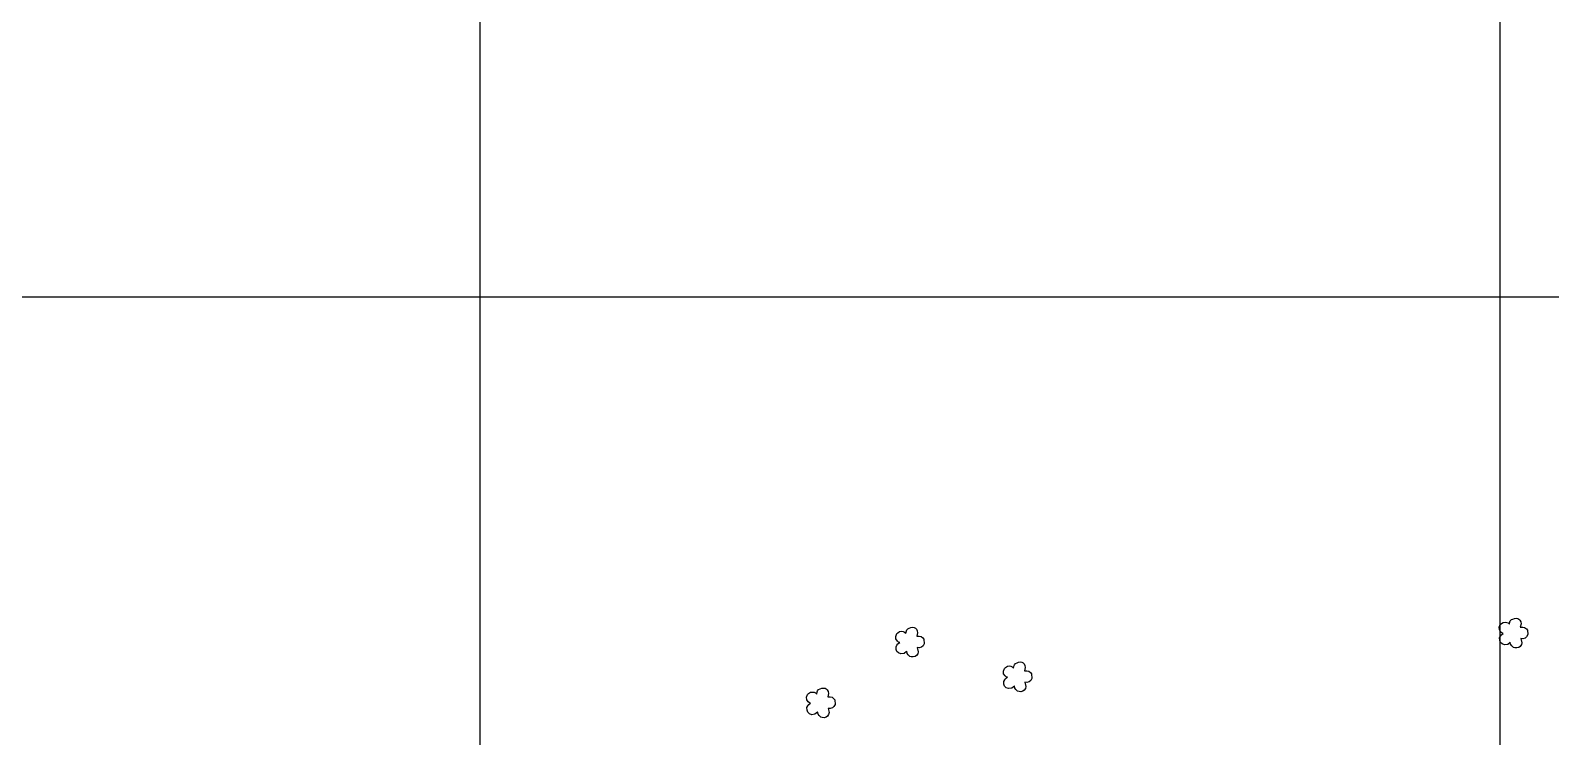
# Model space of a CAD drawing. Extents: x 736225 to 741536, y 7840815 to 7848326.
# Drawn here: x 737559 to 739050, y 7845569 to 7846261 of the extents above; entities that cross this region are included whole.
import ezdxf

# ---------------------------------------------------------------- set-up
doc = ezdxf.new("R2010")
doc.units = 0
doc.header["$LTSCALE"] = 0.6
doc.linetypes.add('CONTINUO', pattern=[0])
doc.layers.add('_SIMBOLO ARVORE', color=118, linetype='Continuous')
doc.layers.add('MALHA', color=8, linetype='Continuous')

msp = doc.modelspace()

# ---------------------------------------------------------------- linework, layer by layer
at = {"layer": '_SIMBOLO ARVORE', "color": 3, "linetype": 'CONTINUO'}
for points in [[(738418.2, 7845652.5, 0), (738415.7, 7845650.4, 0), (738412.5, 7845650, 0), (738410.2, 7845650.9, 0), (738408.6, 7845652.5, 0), (738407.9, 7845654.3, 0), (738407.8, 7845657, 0), (738408.6, 7845658.7, 0), (738409.5, 7845659.9, 0), (738411.4, 7845661.2, 0), (738410.2, 7845661.6, 0), (738409.1, 7845662.5, 0), (738407.7, 7845664.7, 0), (738407.5, 7845667.2, 0), (738408.4, 7845669.9, 0), (738409.5, 7845670.8, 0), (738411.3, 7845671.9, 0), (738413.3, 7845672.2, 0), (738414.9, 7845672, 0), (738416.1, 7845671.4, 0), (738417.5, 7845670.2, 0), (738417.9, 7845672.5, 0), (738418.3, 7845673.5, 0), (738419.3, 7845674.7, 0), (738420.8, 7845675.3, 0), (738422.3, 7845676, 0), (738423.9, 7845676.1, 0), (738425.5, 7845675.9, 0), (738426.8, 7845675.2, 0), (738427.7, 7845674.2, 0), (738428.6, 7845672.5, 0), (738428.9, 7845670.7, 0), (738428.2, 7845667.4, 0), (738430.4, 7845667.5, 0), (738432.3, 7845667, 0), (738434.1, 7845665.6, 0), (738435.1, 7845664.5, 0), (738435.4, 7845660, 0), (738434.3, 7845658, 0), (738432.8, 7845656.7, 0), (738430.5, 7845656, 0), (738428.5, 7845656.2, 0), (738429.6, 7845652, 0), (738429.1, 7845650.2, 0), (738427.9, 7845648.5, 0), (738426.5, 7845647.5, 0), (738424.6, 7845647, 0), (738422.7, 7845647.1, 0), (738421.3, 7845647.5, 0), (738419.7, 7845649.1, 0), (738418.6, 7845650.5, 0), (738418.3, 7845652.7, 0)], [(739010, 7845661.3, 0), (739007.5, 7845659.2, 0), (739004.3, 7845658.9, 0), (739002, 7845659.8, 0), (739000.4, 7845661.3, 0), (738999.7, 7845663.2, 0), (738999.5, 7845665.8, 0), (739000.4, 7845667.5, 0), (739001.3, 7845668.8, 0), (739003.2, 7845670, 0), (739002, 7845670.4, 0), (739000.8, 7845671.4, 0), (738999.5, 7845673.5, 0), (738999.2, 7845676.1, 0), (739000.2, 7845678.7, 0), (739001.3, 7845679.7, 0), (739003.1, 7845680.8, 0), (739005.1, 7845681.1, 0), (739006.7, 7845680.8, 0), (739007.9, 7845680.3, 0), (739009.3, 7845679, 0), (739009.7, 7845681.4, 0), (739010, 7845682.3, 0), (739011.1, 7845683.6, 0), (739012.6, 7845684.2, 0), (739014.1, 7845684.8, 0), (739015.7, 7845685, 0), (739017.3, 7845684.7, 0), (739018.6, 7845684.1, 0), (739019.5, 7845683, 0), (739020.4, 7845681.4, 0), (739020.7, 7845679.6, 0), (739019.9, 7845676.3, 0), (739022.2, 7845676.3, 0), (739024.1, 7845675.9, 0), (739025.9, 7845674.5, 0), (739026.9, 7845673.3, 0), (739027.2, 7845668.9, 0), (739026.1, 7845666.8, 0), (739024.6, 7845665.5, 0), (739022.3, 7845664.9, 0), (739020.3, 7845665.1, 0), (739021.3, 7845660.9, 0), (739020.9, 7845659.1, 0), (739019.6, 7845657.4, 0), (739018.3, 7845656.3, 0), (739016.4, 7845655.9, 0), (739014.5, 7845656, 0), (739013.1, 7845656.4, 0), (739011.5, 7845658, 0), (739010.4, 7845659.4, 0), (739010.1, 7845661.6, 0)], [(738523.8, 7845618.4, 0), (738521.3, 7845616.3, 0), (738518.1, 7845616, 0), (738515.9, 7845616.8, 0), (738514.2, 7845618.4, 0), (738513.6, 7845620.2, 0), (738513.4, 7845622.9, 0), (738514.3, 7845624.6, 0), (738515.2, 7845625.9, 0), (738517, 7845627.1, 0), (738515.9, 7845627.5, 0), (738514.7, 7845628.5, 0), (738513.3, 7845630.6, 0), (738513.1, 7845633.1, 0), (738514.1, 7845635.8, 0), (738515.1, 7845636.7, 0), (738517, 7845637.9, 0), (738519, 7845638.2, 0), (738520.5, 7845637.9, 0), (738521.8, 7845637.4, 0), (738523.1, 7845636.1, 0), (738523.5, 7845638.5, 0), (738523.9, 7845639.4, 0), (738524.9, 7845640.7, 0), (738526.4, 7845641.2, 0), (738527.9, 7845641.9, 0), (738529.6, 7845642.1, 0), (738531.2, 7845641.8, 0), (738532.4, 7845641.2, 0), (738533.4, 7845640.1, 0), (738534.2, 7845638.5, 0), (738534.5, 7845636.7, 0), (738533.8, 7845633.4, 0), (738536.1, 7845633.4, 0), (738538, 7845633, 0), (738539.7, 7845631.6, 0), (738540.7, 7845630.4, 0), (738541, 7845625.9, 0), (738539.9, 7845623.9, 0), (738538.4, 7845622.6, 0), (738536.1, 7845622, 0), (738534.1, 7845622.2, 0), (738535.2, 7845618, 0), (738534.7, 7845616.2, 0), (738533.5, 7845614.5, 0), (738532.2, 7845613.4, 0), (738530.3, 7845612.9, 0), (738528.4, 7845613.1, 0), (738527, 7845613.5, 0), (738525.4, 7845615, 0), (738524.3, 7845616.5, 0), (738523.9, 7845618.6, 0)], [(738330.8, 7845592.9, 0), (738328.3, 7845590.8, 0), (738325.1, 7845590.4, 0), (738322.8, 7845591.3, 0), (738321.2, 7845592.9, 0), (738320.6, 7845594.7, 0), (738320.4, 7845597.4, 0), (738321.3, 7845599.1, 0), (738322.2, 7845600.4, 0), (738324, 7845601.6, 0), (738322.8, 7845602, 0), (738321.7, 7845602.9, 0), (738320.3, 7845605.1, 0), (738320.1, 7845607.6, 0), (738321.1, 7845610.3, 0), (738322.1, 7845611.2, 0), (738324, 7845612.4, 0), (738325.9, 7845612.6, 0), (738327.5, 7845612.4, 0), (738328.8, 7845611.8, 0), (738330.1, 7845610.6, 0), (738330.5, 7845612.9, 0), (738330.9, 7845613.9, 0), (738331.9, 7845615.2, 0), (738333.4, 7845615.7, 0), (738334.9, 7845616.4, 0), (738336.6, 7845616.5, 0), (738338.2, 7845616.3, 0), (738339.4, 7845615.6, 0), (738340.4, 7845614.6, 0), (738341.2, 7845613, 0), (738341.5, 7845611.1, 0), (738340.8, 7845607.9, 0), (738343.1, 7845607.9, 0), (738345, 7845607.4, 0), (738346.7, 7845606, 0), (738347.7, 7845604.9, 0), (738348, 7845600.4, 0), (738346.9, 7845598.4, 0), (738345.4, 7845597.1, 0), (738343.1, 7845596.5, 0), (738341.1, 7845596.6, 0), (738342.2, 7845592.4, 0), (738341.7, 7845590.7, 0), (738340.5, 7845588.9, 0), (738339.2, 7845587.9, 0), (738337.3, 7845587.4, 0), (738335.4, 7845587.5, 0), (738334, 7845587.9, 0), (738332.4, 7845589.5, 0), (738331.3, 7845591, 0), (738330.9, 7845593.1, 0)]]:
    msp.add_polyline3d(points, dxfattribs=at)
at = {"layer": 'MALHA'}
for points in [[(738000, 7845150.8), (738000, 7848073.3)], [(739000, 7845252.6), (739000, 7848073.3)], [(736477.6, 7846000), (739673.1, 7846000)]]:
    msp.add_lwpolyline(points, dxfattribs=at)

doc.saveas('drawing.dxf')
